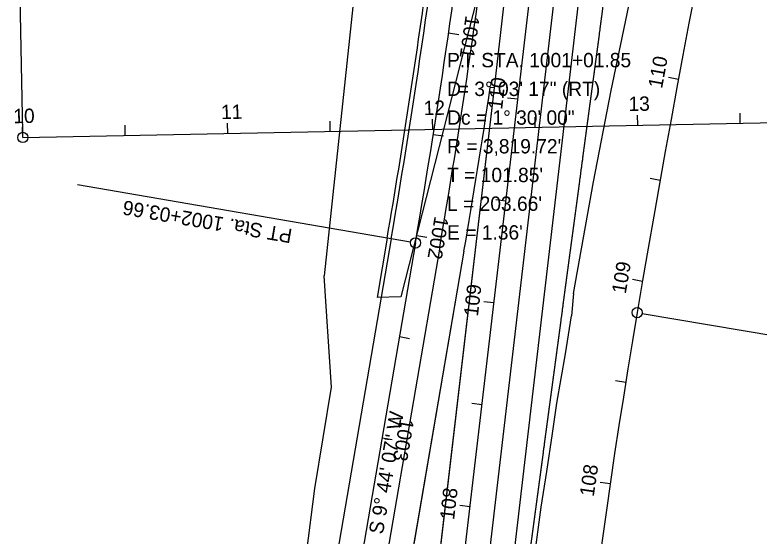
# Model space of a CAD drawing. Extents: x 2189265 to 2197064, y 659983 to 677528.
# Drawn here: x 2189474.2 to 2189837.2, y 661380.4 to 661634.6 of the extents above; entities that cross this region are included whole.
import ezdxf

# ---------------------------------------------------------------- set-up
doc = ezdxf.new("R2010")
doc.units = 0
for name, color, linetype in [('BR_P_Slab_Object', 7, 'Continuous'), ('GE_P_CL_50', 7, 'Continuous'), ('PM_P_Lane_Line', 7, 'Continuous'), ('PM_P_Transverse_Line', 7, 'Continuous'), ('PV_P_EOP', 7, 'Continuous'), ('PV_P_Shoulder', 7, 'Continuous'), ('RD_P_Concrete_Barrier', 7, 'Continuous'), ('RW_P_Const_Limits', 7, 'Continuous')]:
    doc.layers.add(name, color=color, linetype=linetype)

msp = doc.modelspace()

# ---------------------------------------------------------------- linework, layer by layer
at = {"layer": 'BR_P_Slab_Object'}
for p, q in [((2189704.29, 661661.32), (2189662.49, 661497.01)), ((2189655.77, 661525.72), (2189650.81, 661496.79)), ((2189662.49, 661497.01), (2189650.81, 661496.79))]:
    msp.add_line(p, q, dxfattribs=at)
msp.add_arc((2185904.85, 662169.24), 3805.72, 350.26484, 352.32175, dxfattribs=at)
at = {"layer": 'GE_P_CL_50'}
for p, q in [((2189685.18, 661300.49), (2189812.31, 662385.92)), ((2189478.02, 661577.29), (2189474.84, 661738.28)), ((2189685.71, 661625.74), (2189690.66, 661625.03)), ((2189797.82, 661603.07), (2189792.9, 661603.98)), ((2189719.48, 661593.4), (2189714.52, 661593.98)), ((2189478.07, 661574.79), (2190415.33, 661593.31)), ((2189828, 661581.7), (2189827.9, 661586.7)), ((2189628.04, 661577.75), (2189627.94, 661582.75)), ((2189678.03, 661578.74), (2189677.93, 661583.74)), ((2189728.02, 661579.73), (2189727.92, 661584.73)), ((2189778.01, 661580.71), (2189777.91, 661585.71)), ((2189478.07, 661574.79), (2189477.97, 661579.79)), ((2189528.06, 661575.78), (2189527.96, 661580.77)), ((2189578.05, 661576.76), (2189577.95, 661581.76)), ((2189678.27, 661576.3), (2189683.21, 661575.52)), ((2189788.9, 661553.88), (2189783.97, 661554.75)), ((2189667.1, 661523.77), (2189504.71, 661551.63)), ((2189713.67, 661543.74), (2189708.7, 661544.32)), ((2189670.19, 661526.95), (2189675.11, 661526.11)), ((2189669.57, 661523.35), (2189634.06, 661316.37)), ((2189780.3, 661504.62), (2189775.37, 661505.47)), ((2189707.85, 661494.08), (2189702.89, 661494.66)), ((2189780.17, 661488.95), (2189941.44, 661461.68)), ((2189661.73, 661477.67), (2189666.66, 661476.83)), ((2189772.1, 661455.3), (2189767.16, 661456.09)), ((2189702.03, 661444.42), (2189697.07, 661445)), ((2189653.28, 661428.39), (2189658.21, 661427.55)), ((2189764.52, 661405.88), (2189759.58, 661406.6)), ((2189696.22, 661394.76), (2189691.25, 661395.34))]:
    msp.add_line(p, q, dxfattribs=at)
for centre in [(2189478.07, 661574.79), (2189669.57, 661523.35), (2189777.71, 661489.37)]:
    msp.add_circle(centre, 2.5, dxfattribs=at)
for centre, radius, start, end in [((2197310.22, 660215.71), 7639.44, 162.754982, 170.402735), ((2185904.85, 662169.24), 3819.72, 350.26484, 353.31969), ((2193600.47, 660842.98), 3877.03, 170.40273, 183.55346)]:
    msp.add_arc(centre, radius, start, end, dxfattribs=at)
at = {"layer": 'PM_P_Lane_Line'}
for p, q in [((2189685.18, 661300.49), (2189812.31, 662385.92)), ((2189708.05, 661598.97), (2189800.39, 662387.31)), ((2189697.1, 661299.09), (2189824.23, 662384.52)), ((2189681.4, 661521.32), (2189645.89, 661314.35))]:
    msp.add_line(p, q, dxfattribs=at)
msp.add_arc((2185904.85, 662169.24), 3831.72, 350.26484, 353.31969, dxfattribs=at)
at = {"layer": 'PM_P_Transverse_Line'}
for p, q in [((2189673.26, 661301.88), (2189708.05, 661598.97)), ((2189693.22, 661519.29), (2189657.71, 661312.32))]:
    msp.add_line(p, q, dxfattribs=at)
for points in [[(2189673.26, 661301.88), (2189708.05, 661598.97), (2189706.07, 661599.2)], [(2189693.22, 661519.29), (2189657.71, 661312.32)]]:
    msp.add_lwpolyline(points, dxfattribs=at)
msp.add_arc((2185904.85, 662169.24), 3843.72, 350.26484, 351.4713, dxfattribs=at)
at = {"layer": 'PV_P_EOP'}
for p, q in [((2189709.01, 661297.7), (2189836.14, 662383.13)), ((2189669.57, 661523.35), (2189634.06, 661316.37))]:
    msp.add_line(p, q, dxfattribs=at)
msp.add_arc((2185904.85, 662169.24), 3819.72, 350.26484, 353.31969, dxfattribs=at)
at = {"layer": 'PV_P_Shoulder'}
for p, q in [((2189760.43, 661633.53), (2189848.06, 662381.73)), ((2189657.74, 661525.38), (2189622.23, 661318.4))]:
    msp.add_line(p, q, dxfattribs=at)
msp.add_arc((2185904.85, 662169.24), 3807.72, 350.26484, 353.31969, dxfattribs=at)
for points in [[(2189752.46, 661574.06), (2189752.57, 661574.86), (2189752.67, 661575.67), (2189752.78, 661576.47), (2189752.89, 661577.27), (2189753, 661578.08), (2189753.1, 661578.88), (2189753.21, 661579.68), (2189753.32, 661580.49), (2189753.43, 661581.29), (2189753.54, 661582.1), (2189753.64, 661582.9), (2189753.75, 661583.7), (2189753.86, 661584.51), (2189753.97, 661585.31), (2189754.07, 661586.11), (2189754.18, 661586.92), (2189754.29, 661587.72), (2189754.4, 661588.53), (2189754.51, 661589.33), (2189754.61, 661590.13), (2189754.72, 661590.94), (2189754.83, 661591.74), (2189754.94, 661592.54), (2189755.04, 661593.35), (2189755.15, 661594.15), (2189755.26, 661594.96), (2189755.37, 661595.76), (2189755.47, 661596.56), (2189755.58, 661597.37), (2189755.69, 661598.17), (2189755.8, 661598.97), (2189755.91, 661599.78), (2189756.01, 661600.58), (2189756.12, 661601.39), (2189756.23, 661602.19), (2189756.34, 661602.99), (2189756.44, 661603.8), (2189756.55, 661604.6), (2189756.66, 661605.4), (2189756.77, 661606.21), (2189756.88, 661607.01), (2189756.98, 661607.82), (2189757.09, 661608.62), (2189757.2, 661609.42), (2189757.31, 661610.23), (2189757.41, 661611.03), (2189757.52, 661611.83), (2189757.63, 661612.64), (2189757.74, 661613.44), (2189757.85, 661614.25), (2189757.95, 661615.05), (2189758.06, 661615.85), (2189758.17, 661616.66), (2189758.28, 661617.46), (2189758.38, 661618.26), (2189758.49, 661619.07), (2189758.6, 661619.87), (2189758.71, 661620.68), (2189758.81, 661621.48), (2189758.92, 661622.28), (2189759.03, 661623.09), (2189759.14, 661623.89), (2189759.25, 661624.69), (2189759.35, 661625.5), (2189759.46, 661626.3), (2189759.57, 661627.11), (2189759.68, 661627.91), (2189759.78, 661628.71), (2189759.89, 661629.52), (2189760, 661630.32), (2189760.11, 661631.12), (2189760.22, 661631.93), (2189760.43, 661633.53)], [(2189744.49, 661514.58), (2189744.59, 661515.39), (2189744.7, 661516.19), (2189744.81, 661516.99), (2189744.92, 661517.8), (2189745.02, 661518.6), (2189745.13, 661519.4), (2189745.24, 661520.21), (2189745.35, 661521.01), (2189745.45, 661521.82), (2189745.56, 661522.62), (2189745.67, 661523.42), (2189745.78, 661524.23), (2189745.89, 661525.03), (2189745.99, 661525.83), (2189746.1, 661526.64), (2189746.21, 661527.44), (2189746.32, 661528.25), (2189746.42, 661529.05), (2189746.53, 661529.85), (2189746.64, 661530.66), (2189746.75, 661531.46), (2189746.86, 661532.26), (2189746.96, 661533.07), (2189747.07, 661533.87), (2189747.18, 661534.68), (2189747.29, 661535.48), (2189747.39, 661536.28), (2189747.5, 661537.09), (2189747.61, 661537.89), (2189747.72, 661538.69), (2189747.83, 661539.5), (2189747.93, 661540.3), (2189748.04, 661541.11), (2189748.15, 661541.91), (2189748.26, 661542.71), (2189748.36, 661543.52), (2189748.47, 661544.32), (2189748.58, 661545.12), (2189748.69, 661545.93), (2189748.79, 661546.73), (2189748.9, 661547.54), (2189749.01, 661548.34), (2189749.12, 661549.14), (2189749.23, 661549.95), (2189749.33, 661550.75), (2189749.44, 661551.55), (2189749.55, 661552.36), (2189749.66, 661553.16), (2189749.76, 661553.97), (2189749.87, 661554.77), (2189749.98, 661555.57), (2189750.09, 661556.38), (2189750.2, 661557.18), (2189750.3, 661557.98), (2189750.41, 661558.79), (2189750.52, 661559.59), (2189750.63, 661560.4), (2189750.73, 661561.2), (2189750.84, 661562), (2189750.95, 661562.81), (2189751.06, 661563.61), (2189751.17, 661564.41), (2189751.27, 661565.22), (2189751.38, 661566.02), (2189751.49, 661566.83), (2189751.6, 661567.63), (2189751.7, 661568.43), (2189751.81, 661569.24), (2189751.92, 661570.04), (2189752.03, 661570.84), (2189752.13, 661571.65), (2189752.24, 661572.45), (2189752.35, 661573.25), (2189752.46, 661574.06)], [(2189736.51, 661455.11), (2189736.62, 661455.91), (2189736.73, 661456.71), (2189736.84, 661457.52), (2189736.94, 661458.32), (2189737.05, 661459.12), (2189737.16, 661459.93), (2189737.27, 661460.73), (2189737.37, 661461.54), (2189737.48, 661462.34), (2189737.59, 661463.14), (2189737.7, 661463.95), (2189737.81, 661464.75), (2189737.91, 661465.55), (2189738.02, 661466.36), (2189738.13, 661467.16), (2189738.24, 661467.97), (2189738.34, 661468.77), (2189738.45, 661469.57), (2189738.56, 661470.38), (2189738.67, 661471.18), (2189738.77, 661471.98), (2189738.88, 661472.79), (2189738.99, 661473.59), (2189739.1, 661474.4), (2189739.21, 661475.2), (2189739.31, 661476), (2189739.42, 661476.81), (2189739.53, 661477.61), (2189739.64, 661478.41), (2189739.74, 661479.22), (2189739.85, 661480.02), (2189739.96, 661480.83), (2189740.07, 661481.63), (2189740.18, 661482.43), (2189740.28, 661483.24), (2189740.39, 661484.04), (2189740.5, 661484.84), (2189740.61, 661485.65), (2189740.71, 661486.45), (2189740.82, 661487.26), (2189740.93, 661488.06), (2189741.04, 661488.86), (2189741.15, 661489.67), (2189741.25, 661490.47), (2189741.36, 661491.27), (2189741.47, 661492.08), (2189741.58, 661492.88), (2189741.68, 661493.69), (2189741.79, 661494.49), (2189741.9, 661495.29), (2189742.01, 661496.1), (2189742.11, 661496.9), (2189742.22, 661497.7), (2189742.33, 661498.51), (2189742.44, 661499.31), (2189742.55, 661500.12), (2189742.65, 661500.92), (2189742.76, 661501.72), (2189742.87, 661502.53), (2189742.98, 661503.33), (2189743.08, 661504.13), (2189743.19, 661504.94), (2189743.3, 661505.74), (2189743.41, 661506.55), (2189743.52, 661507.35), (2189743.62, 661508.15), (2189743.73, 661508.96), (2189743.84, 661509.76), (2189743.95, 661510.56), (2189744.05, 661511.37), (2189744.16, 661512.17), (2189744.27, 661512.97), (2189744.38, 661513.78), (2189744.49, 661514.58)], [(2189728.54, 661395.63), (2189728.65, 661396.43), (2189728.75, 661397.24), (2189728.86, 661398.04), (2189728.97, 661398.84), (2189729.08, 661399.65), (2189729.19, 661400.45), (2189729.29, 661401.26), (2189729.4, 661402.06), (2189729.51, 661402.86), (2189729.62, 661403.67), (2189729.72, 661404.47), (2189729.83, 661405.27), (2189729.94, 661406.08), (2189730.05, 661406.88), (2189730.16, 661407.69), (2189730.26, 661408.49), (2189730.37, 661409.29), (2189730.48, 661410.1), (2189730.59, 661410.9), (2189730.69, 661411.7), (2189730.8, 661412.51), (2189730.91, 661413.31), (2189731.02, 661414.12), (2189731.12, 661414.92), (2189731.23, 661415.72), (2189731.34, 661416.53), (2189731.45, 661417.33), (2189731.56, 661418.13), (2189731.66, 661418.94), (2189731.77, 661419.74), (2189731.88, 661420.55), (2189731.99, 661421.35), (2189732.09, 661422.15), (2189732.2, 661422.96), (2189732.31, 661423.76), (2189732.42, 661424.56), (2189732.53, 661425.37), (2189732.63, 661426.17), (2189732.74, 661426.98), (2189732.85, 661427.78), (2189732.96, 661428.58), (2189733.06, 661429.39), (2189733.17, 661430.19), (2189733.28, 661430.99), (2189733.39, 661431.8), (2189733.5, 661432.6), (2189733.6, 661433.41), (2189733.71, 661434.21), (2189733.82, 661435.01), (2189733.93, 661435.82), (2189734.03, 661436.62), (2189734.14, 661437.42), (2189734.25, 661438.23), (2189734.36, 661439.03), (2189734.46, 661439.84), (2189734.57, 661440.64), (2189734.68, 661441.44), (2189734.79, 661442.25), (2189734.9, 661443.05), (2189735, 661443.85), (2189735.11, 661444.66), (2189735.22, 661445.46), (2189735.33, 661446.26), (2189735.43, 661447.07), (2189735.54, 661447.87), (2189735.65, 661448.68), (2189735.76, 661449.48), (2189735.87, 661450.28), (2189735.97, 661451.09), (2189736.08, 661451.89), (2189736.19, 661452.69), (2189736.3, 661453.5), (2189736.4, 661454.3), (2189736.51, 661455.11)], [(2189720.57, 661336.15), (2189720.67, 661336.96), (2189720.78, 661337.76), (2189720.89, 661338.56), (2189721, 661339.37), (2189721.1, 661340.17), (2189721.21, 661340.98), (2189721.32, 661341.78), (2189721.43, 661342.58), (2189721.54, 661343.39), (2189721.64, 661344.19), (2189721.75, 661344.99), (2189721.86, 661345.8), (2189721.97, 661346.6), (2189722.07, 661347.41), (2189722.18, 661348.21), (2189722.29, 661349.01), (2189722.4, 661349.82), (2189722.51, 661350.62), (2189722.61, 661351.42), (2189722.72, 661352.23), (2189722.83, 661353.03), (2189722.94, 661353.84), (2189723.04, 661354.64), (2189723.15, 661355.44), (2189723.26, 661356.25), (2189723.37, 661357.05), (2189723.48, 661357.85), (2189723.58, 661358.66), (2189723.69, 661359.46), (2189723.8, 661360.27), (2189723.91, 661361.07), (2189724.01, 661361.87), (2189724.12, 661362.68), (2189724.23, 661363.48), (2189724.34, 661364.28), (2189724.44, 661365.09), (2189724.55, 661365.89), (2189724.66, 661366.7), (2189724.77, 661367.5), (2189724.88, 661368.3), (2189724.98, 661369.11), (2189725.09, 661369.91), (2189725.2, 661370.71), (2189725.31, 661371.52), (2189725.41, 661372.32), (2189725.52, 661373.13), (2189725.63, 661373.93), (2189725.74, 661374.73), (2189725.85, 661375.54), (2189725.95, 661376.34), (2189726.06, 661377.14), (2189726.17, 661377.95), (2189726.28, 661378.75), (2189726.38, 661379.56), (2189726.49, 661380.36), (2189726.6, 661381.16), (2189726.71, 661381.97), (2189726.82, 661382.77), (2189726.92, 661383.57), (2189727.03, 661384.38), (2189727.14, 661385.18), (2189727.25, 661385.98), (2189727.35, 661386.79), (2189727.46, 661387.59), (2189727.57, 661388.4), (2189727.68, 661389.2), (2189727.78, 661390), (2189727.89, 661390.81), (2189728, 661391.61), (2189728.11, 661392.41), (2189728.22, 661393.22), (2189728.32, 661394.02), (2189728.43, 661394.83), (2189728.54, 661395.63)]]:
    msp.add_spline(points, degree=3, dxfattribs=at)
at = {"layer": 'RD_P_Concrete_Barrier'}
for p, q in [((2189760.43, 661633.53), (2189806.74, 662028.93)), ((2189746.65, 661498.78), (2189745.71, 661487.88))]:
    msp.add_line(p, q, dxfattribs=at)
for points in [[(2189746.62, 661498.54), (2189746.65, 661498.78), (2189756.43, 661553.22), (2189765.05, 661597.66), (2189778.3, 661661.78), (2189778.53, 661662.82)], [(2189702.16, 661137.5), (2189703.75, 661157.19), (2189705.92, 661179.31), (2189707.61, 661199.64), (2189709.42, 661220.37), (2189709.76, 661223.76), (2189713.07, 661254.48), (2189714.66, 661268.19), (2189715.66, 661276.77), (2189718.3, 661298.36), (2189721.33, 661317.74), (2189723.54, 661335.77), (2189725.31, 661353.07), (2189727.91, 661372.61), (2189730.93, 661394.57), (2189733.69, 661411.89), (2189736.35, 661430.51), (2189738.44, 661445.21), (2189742.81, 661469.28), (2189745.71, 661487.88)]]:
    msp.add_lwpolyline(points, dxfattribs=at)
for points in [[(2189752.46, 661574.06), (2189752.57, 661574.86), (2189752.67, 661575.67), (2189752.78, 661576.47), (2189752.89, 661577.27), (2189753, 661578.08), (2189753.1, 661578.88), (2189753.21, 661579.68), (2189753.32, 661580.49), (2189753.43, 661581.29), (2189753.54, 661582.1), (2189753.64, 661582.9), (2189753.75, 661583.7), (2189753.86, 661584.51), (2189753.97, 661585.31), (2189754.07, 661586.11), (2189754.18, 661586.92), (2189754.29, 661587.72), (2189754.4, 661588.53), (2189754.51, 661589.33), (2189754.61, 661590.13), (2189754.72, 661590.94), (2189754.83, 661591.74), (2189754.94, 661592.54), (2189755.04, 661593.35), (2189755.15, 661594.15), (2189755.26, 661594.96), (2189755.37, 661595.76), (2189755.47, 661596.56), (2189755.58, 661597.37), (2189755.69, 661598.17), (2189755.8, 661598.97), (2189755.91, 661599.78), (2189756.01, 661600.58), (2189756.12, 661601.39), (2189756.23, 661602.19), (2189756.34, 661602.99), (2189756.44, 661603.8), (2189756.55, 661604.6), (2189756.66, 661605.4), (2189756.77, 661606.21), (2189756.88, 661607.01), (2189756.98, 661607.82), (2189757.09, 661608.62), (2189757.2, 661609.42), (2189757.31, 661610.23), (2189757.41, 661611.03), (2189757.52, 661611.83), (2189757.63, 661612.64), (2189757.74, 661613.44), (2189757.85, 661614.25), (2189757.95, 661615.05), (2189758.06, 661615.85), (2189758.17, 661616.66), (2189758.28, 661617.46), (2189758.38, 661618.26), (2189758.49, 661619.07), (2189758.6, 661619.87), (2189758.71, 661620.68), (2189758.81, 661621.48), (2189758.92, 661622.28), (2189759.03, 661623.09), (2189759.14, 661623.89), (2189759.25, 661624.69), (2189759.35, 661625.5), (2189759.46, 661626.3), (2189759.57, 661627.11), (2189759.68, 661627.91), (2189759.78, 661628.71), (2189759.89, 661629.52), (2189760, 661630.32), (2189760.11, 661631.12), (2189760.22, 661631.93), (2189760.43, 661633.53)], [(2189744.49, 661514.58), (2189744.59, 661515.39), (2189744.7, 661516.19), (2189744.81, 661516.99), (2189744.92, 661517.8), (2189745.02, 661518.6), (2189745.13, 661519.4), (2189745.24, 661520.21), (2189745.35, 661521.01), (2189745.45, 661521.82), (2189745.56, 661522.62), (2189745.67, 661523.42), (2189745.78, 661524.23), (2189745.89, 661525.03), (2189745.99, 661525.83), (2189746.1, 661526.64), (2189746.21, 661527.44), (2189746.32, 661528.25), (2189746.42, 661529.05), (2189746.53, 661529.85), (2189746.64, 661530.66), (2189746.75, 661531.46), (2189746.86, 661532.26), (2189746.96, 661533.07), (2189747.07, 661533.87), (2189747.18, 661534.68), (2189747.29, 661535.48), (2189747.39, 661536.28), (2189747.5, 661537.09), (2189747.61, 661537.89), (2189747.72, 661538.69), (2189747.83, 661539.5), (2189747.93, 661540.3), (2189748.04, 661541.11), (2189748.15, 661541.91), (2189748.26, 661542.71), (2189748.36, 661543.52), (2189748.47, 661544.32), (2189748.58, 661545.12), (2189748.69, 661545.93), (2189748.79, 661546.73), (2189748.9, 661547.54), (2189749.01, 661548.34), (2189749.12, 661549.14), (2189749.23, 661549.95), (2189749.33, 661550.75), (2189749.44, 661551.55), (2189749.55, 661552.36), (2189749.66, 661553.16), (2189749.76, 661553.97), (2189749.87, 661554.77), (2189749.98, 661555.57), (2189750.09, 661556.38), (2189750.2, 661557.18), (2189750.3, 661557.98), (2189750.41, 661558.79), (2189750.52, 661559.59), (2189750.63, 661560.4), (2189750.73, 661561.2), (2189750.84, 661562), (2189750.95, 661562.81), (2189751.06, 661563.61), (2189751.17, 661564.41), (2189751.27, 661565.22), (2189751.38, 661566.02), (2189751.49, 661566.83), (2189751.6, 661567.63), (2189751.7, 661568.43), (2189751.81, 661569.24), (2189751.92, 661570.04), (2189752.03, 661570.84), (2189752.13, 661571.65), (2189752.24, 661572.45), (2189752.35, 661573.25), (2189752.46, 661574.06)], [(2189736.51, 661455.11), (2189736.62, 661455.91), (2189736.73, 661456.71), (2189736.84, 661457.52), (2189736.94, 661458.32), (2189737.05, 661459.12), (2189737.16, 661459.93), (2189737.27, 661460.73), (2189737.37, 661461.54), (2189737.48, 661462.34), (2189737.59, 661463.14), (2189737.7, 661463.95), (2189737.81, 661464.75), (2189737.91, 661465.55), (2189738.02, 661466.36), (2189738.13, 661467.16), (2189738.24, 661467.97), (2189738.34, 661468.77), (2189738.45, 661469.57), (2189738.56, 661470.38), (2189738.67, 661471.18), (2189738.77, 661471.98), (2189738.88, 661472.79), (2189738.99, 661473.59), (2189739.1, 661474.4), (2189739.21, 661475.2), (2189739.31, 661476), (2189739.42, 661476.81), (2189739.53, 661477.61), (2189739.64, 661478.41), (2189739.74, 661479.22), (2189739.85, 661480.02), (2189739.96, 661480.83), (2189740.07, 661481.63), (2189740.18, 661482.43), (2189740.28, 661483.24), (2189740.39, 661484.04), (2189740.5, 661484.84), (2189740.61, 661485.65), (2189740.71, 661486.45), (2189740.82, 661487.26), (2189740.93, 661488.06), (2189741.04, 661488.86), (2189741.15, 661489.67), (2189741.25, 661490.47), (2189741.36, 661491.27), (2189741.47, 661492.08), (2189741.58, 661492.88), (2189741.68, 661493.69), (2189741.79, 661494.49), (2189741.9, 661495.29), (2189742.01, 661496.1), (2189742.11, 661496.9), (2189742.22, 661497.7), (2189742.33, 661498.51), (2189742.44, 661499.31), (2189742.55, 661500.12), (2189742.65, 661500.92), (2189742.76, 661501.72), (2189742.87, 661502.53), (2189742.98, 661503.33), (2189743.08, 661504.13), (2189743.19, 661504.94), (2189743.3, 661505.74), (2189743.41, 661506.55), (2189743.52, 661507.35), (2189743.62, 661508.15), (2189743.73, 661508.96), (2189743.84, 661509.76), (2189743.95, 661510.56), (2189744.05, 661511.37), (2189744.16, 661512.17), (2189744.27, 661512.97), (2189744.38, 661513.78), (2189744.49, 661514.58)], [(2189728.54, 661395.63), (2189728.65, 661396.43), (2189728.75, 661397.24), (2189728.86, 661398.04), (2189728.97, 661398.84), (2189729.08, 661399.65), (2189729.19, 661400.45), (2189729.29, 661401.26), (2189729.4, 661402.06), (2189729.51, 661402.86), (2189729.62, 661403.67), (2189729.72, 661404.47), (2189729.83, 661405.27), (2189729.94, 661406.08), (2189730.05, 661406.88), (2189730.16, 661407.69), (2189730.26, 661408.49), (2189730.37, 661409.29), (2189730.48, 661410.1), (2189730.59, 661410.9), (2189730.69, 661411.7), (2189730.8, 661412.51), (2189730.91, 661413.31), (2189731.02, 661414.12), (2189731.12, 661414.92), (2189731.23, 661415.72), (2189731.34, 661416.53), (2189731.45, 661417.33), (2189731.56, 661418.13), (2189731.66, 661418.94), (2189731.77, 661419.74), (2189731.88, 661420.55), (2189731.99, 661421.35), (2189732.09, 661422.15), (2189732.2, 661422.96), (2189732.31, 661423.76), (2189732.42, 661424.56), (2189732.53, 661425.37), (2189732.63, 661426.17), (2189732.74, 661426.98), (2189732.85, 661427.78), (2189732.96, 661428.58), (2189733.06, 661429.39), (2189733.17, 661430.19), (2189733.28, 661430.99), (2189733.39, 661431.8), (2189733.5, 661432.6), (2189733.6, 661433.41), (2189733.71, 661434.21), (2189733.82, 661435.01), (2189733.93, 661435.82), (2189734.03, 661436.62), (2189734.14, 661437.42), (2189734.25, 661438.23), (2189734.36, 661439.03), (2189734.46, 661439.84), (2189734.57, 661440.64), (2189734.68, 661441.44), (2189734.79, 661442.25), (2189734.9, 661443.05), (2189735, 661443.85), (2189735.11, 661444.66), (2189735.22, 661445.46), (2189735.33, 661446.26), (2189735.43, 661447.07), (2189735.54, 661447.87), (2189735.65, 661448.68), (2189735.76, 661449.48), (2189735.87, 661450.28), (2189735.97, 661451.09), (2189736.08, 661451.89), (2189736.19, 661452.69), (2189736.3, 661453.5), (2189736.4, 661454.3), (2189736.51, 661455.11)], [(2189720.57, 661336.15), (2189720.67, 661336.96), (2189720.78, 661337.76), (2189720.89, 661338.56), (2189721, 661339.37), (2189721.1, 661340.17), (2189721.21, 661340.98), (2189721.32, 661341.78), (2189721.43, 661342.58), (2189721.54, 661343.39), (2189721.64, 661344.19), (2189721.75, 661344.99), (2189721.86, 661345.8), (2189721.97, 661346.6), (2189722.07, 661347.41), (2189722.18, 661348.21), (2189722.29, 661349.01), (2189722.4, 661349.82), (2189722.51, 661350.62), (2189722.61, 661351.42), (2189722.72, 661352.23), (2189722.83, 661353.03), (2189722.94, 661353.84), (2189723.04, 661354.64), (2189723.15, 661355.44), (2189723.26, 661356.25), (2189723.37, 661357.05), (2189723.48, 661357.85), (2189723.58, 661358.66), (2189723.69, 661359.46), (2189723.8, 661360.27), (2189723.91, 661361.07), (2189724.01, 661361.87), (2189724.12, 661362.68), (2189724.23, 661363.48), (2189724.34, 661364.28), (2189724.44, 661365.09), (2189724.55, 661365.89), (2189724.66, 661366.7), (2189724.77, 661367.5), (2189724.88, 661368.3), (2189724.98, 661369.11), (2189725.09, 661369.91), (2189725.2, 661370.71), (2189725.31, 661371.52), (2189725.41, 661372.32), (2189725.52, 661373.13), (2189725.63, 661373.93), (2189725.74, 661374.73), (2189725.85, 661375.54), (2189725.95, 661376.34), (2189726.06, 661377.14), (2189726.17, 661377.95), (2189726.28, 661378.75), (2189726.38, 661379.56), (2189726.49, 661380.36), (2189726.6, 661381.16), (2189726.71, 661381.97), (2189726.82, 661382.77), (2189726.92, 661383.57), (2189727.03, 661384.38), (2189727.14, 661385.18), (2189727.25, 661385.98), (2189727.35, 661386.79), (2189727.46, 661387.59), (2189727.57, 661388.4), (2189727.68, 661389.2), (2189727.78, 661390), (2189727.89, 661390.81), (2189728, 661391.61), (2189728.11, 661392.41), (2189728.22, 661393.22), (2189728.32, 661394.02), (2189728.43, 661394.83), (2189728.54, 661395.63)]]:
    msp.add_spline(points, degree=3, dxfattribs=at)
at = {"layer": 'RW_P_Const_Limits'}
for p, q in [((2189651.66, 661756.51), (2189625.09, 661507.39)), ((2189628.54, 661453.03), (2189625.09, 661507.39)), ((2189620.55, 661403.62), (2189628.54, 661453.03)), ((2189614.05, 661354.04), (2189620.55, 661403.62))]:
    msp.add_line(p, q, dxfattribs=at)

# ---------------------------------------------------------------- texts
at = {"layer": 'GE_P_CL_50'}
for s, rotation, p in [('1001', 261.8197, (2189694.04, 661634.48)), ('110', 79.5367, (2189789.83, 661598.36)), ('110', 83.3197, (2189711.82, 661588.17)), ('13', 1.1319, (2189773.52, 661587.63)), ('11', 1.1319, (2189574.8, 661583.7)), ('12', 1.1319, (2189673.62, 661585.65)), ('10', 1.1319, (2189473.49, 661581.7)), ('PT Sta. 1002+03.66', 170.2648, (2189609.84, 661530.05)), ('1002', 260.3197, (2189678.93, 661536.61)), ('109', 80.2867, (2189772.11, 661498.25)), ('109', 83.3197, (2189700.01, 661487.29)), ('S 9%%d 44\' 07" W', 80.2648, (2189653.67, 661380.99)), ('1003', 260.2648, (2189662.05, 661438.13)), ('108', 81.6519, (2189756.5, 661399.42)), ('108', 83.3197, (2189688.39, 661388.08))]:
    msp.add_text(s, height=7, rotation=rotation, dxfattribs=at).set_placement(p)
for s, p in [('P.I. STA. 1001+01.85', (2189685, 661609)), ('D', (2189685, 661595)), ('  = 3%%d 03\' 17" (RT)', (2189685, 661595)), ('Dc = 1%%d 30\' 00"', (2189685, 661581)), ("R = 3,819.72'", (2189685, 661567)), ("T = 101.85'", (2189685, 661553)), ("L = 203.66'", (2189685, 661539)), ("E = 1.36'", (2189685, 661525))]:
    msp.add_text(s, height=7, dxfattribs=at).set_placement(p)

doc.saveas('drawing.dxf')
